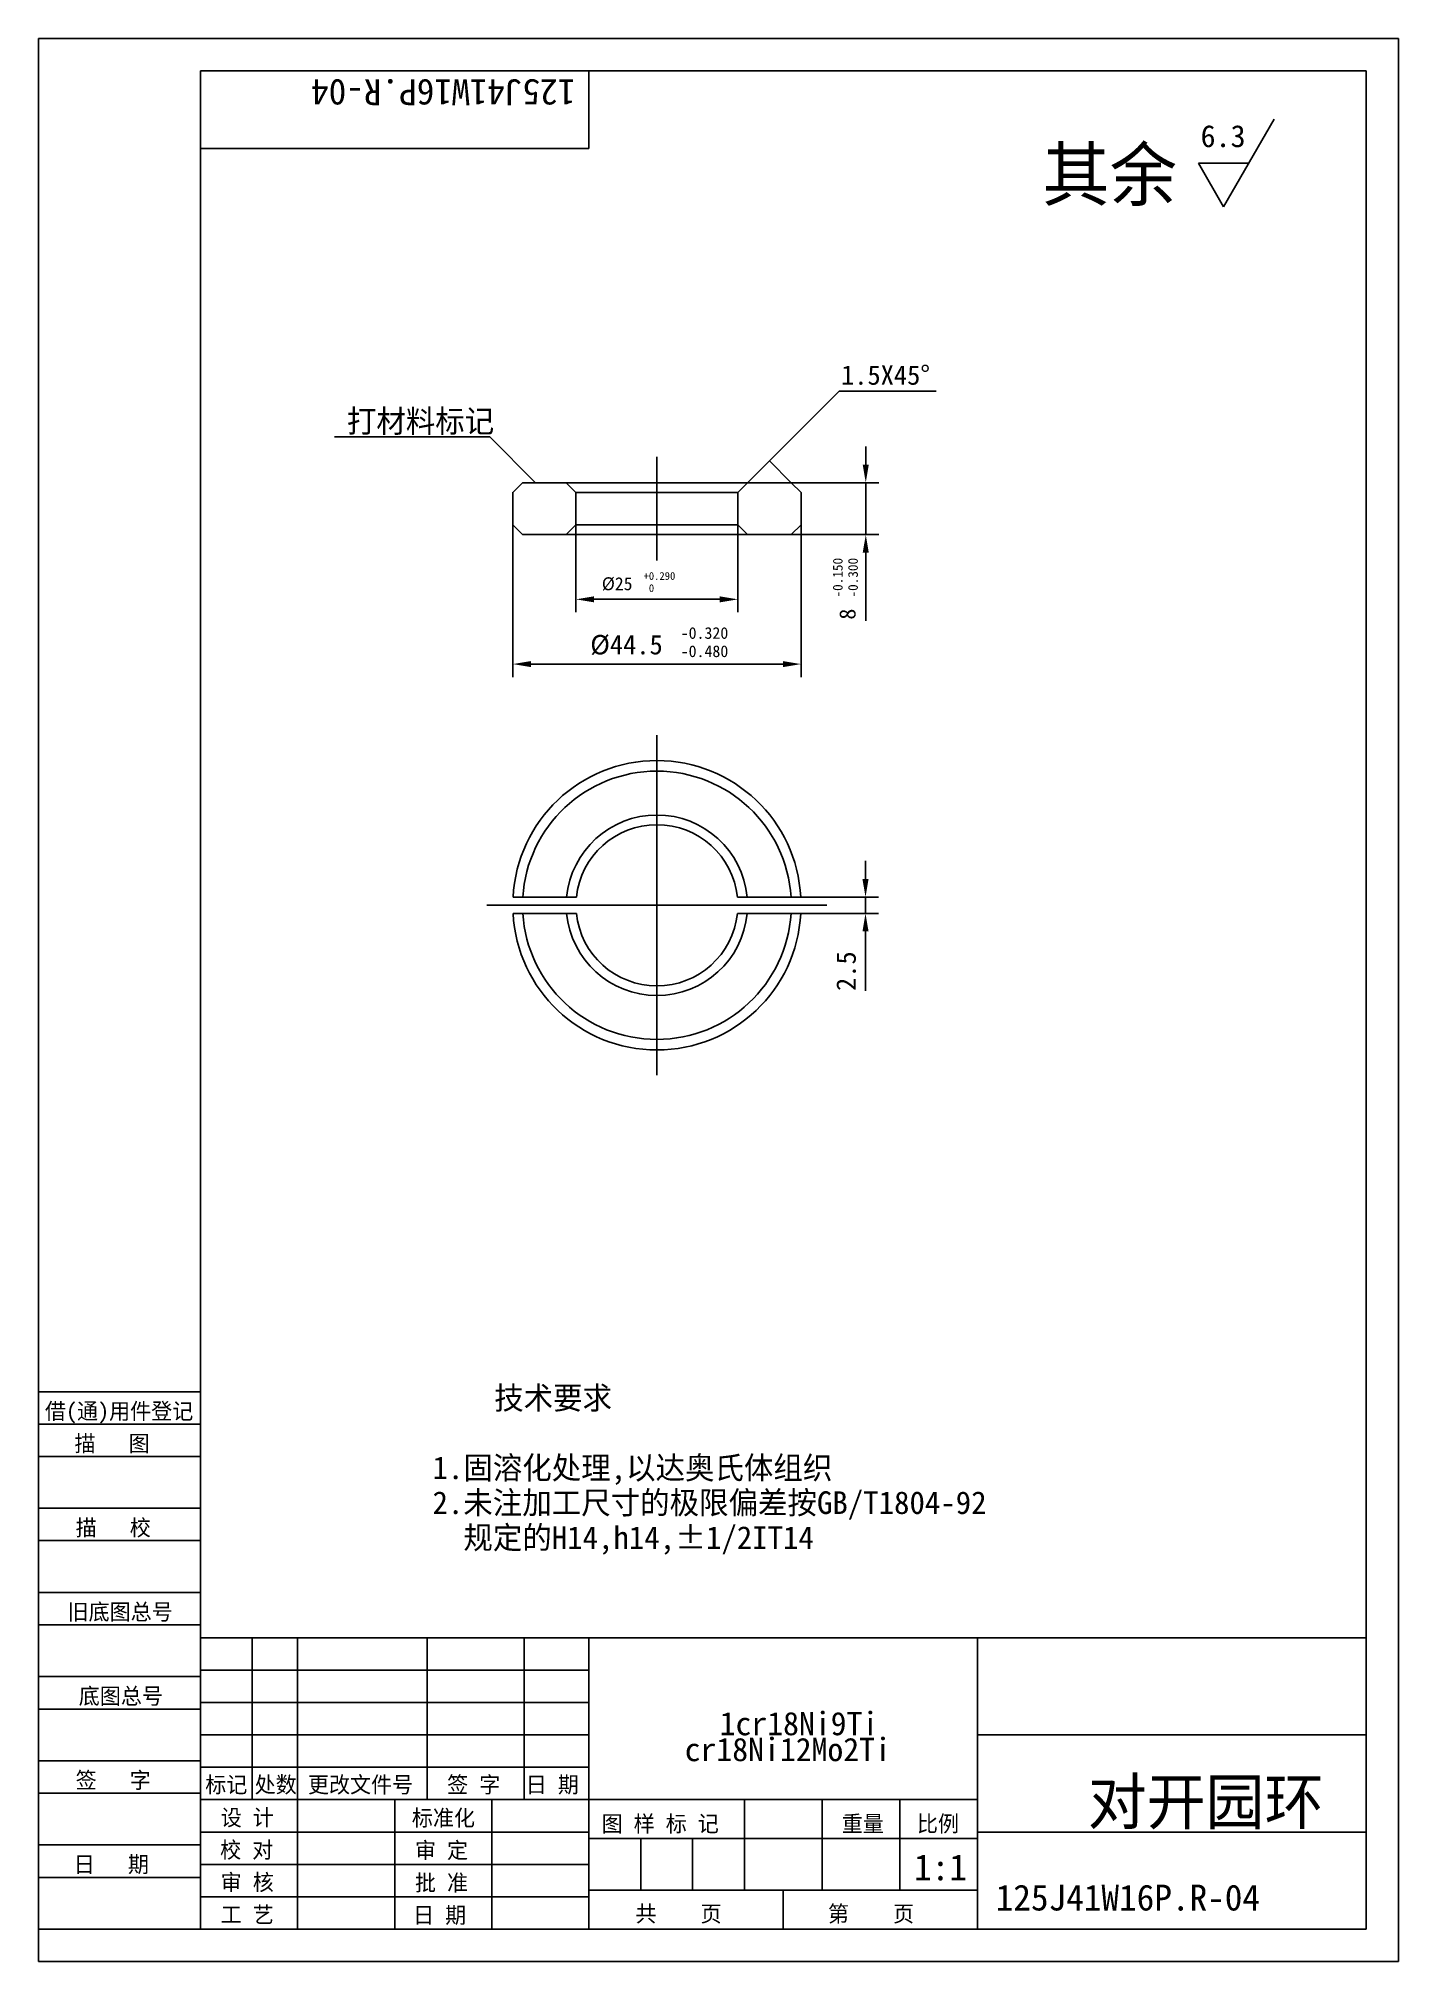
# Model space of a CAD drawing. Header units: metres. Extents: x 0 to 210, y 0 to 297.
import ezdxf

# ---------------------------------------------------------------- set-up
doc = ezdxf.new("R2010")
doc.units = ezdxf.units.M
for name, color, linetype in [('C', 6, 'Continuous'), ('D', 1, 'Continuous'), ('FL', 5, 'Continuous'), ('T', 7, 'Continuous'), ('TL', 4, 'Continuous')]:
    doc.layers.add(name, color=color, linetype=linetype)

# ---------------------------------------------------------------- blocks, each defined once
blk = doc.blocks.new('TUKUN4')
at = {"layer": 'FL'}
for p, q in [((0, 297), (0, 0)), ((210, 297), (0, 297)), ((210, 0), (210, 297)), ((0, 78), (25, 78)), ((0, 70), (25, 70)), ((0, 65), (25, 65)), ((0, 57), (25, 57)), ((0, 52), (25, 52)), ((33, 25), (33, 50)), ((40, 5), (40, 50)), ((60, 25), (60, 50)), ((75, 25), (75, 50)), ((25, 45), (85, 45)), ((0, 44), (25, 44)), ((0, 39), (25, 39)), ((25, 40), (85, 40)), ((25, 35), (85, 35)), ((0, 31), (25, 31)), ((25, 30), (85, 30)), ((0, 26), (25, 26)), ((70, 5), (70, 25)), ((0, 18), (25, 18)), ((25, 20), (85, 20)), ((25, 15), (85, 15)), ((0, 13), (25, 13)), ((25, 10), (85, 10)), ((0, 0), (210, 0))]:
    blk.add_line(p, q, dxfattribs=at)
at = {"layer": 'TL'}
for p, q in [((25, 5), (25, 292)), ((205, 292), (25, 292)), ((85, 292), (85, 280)), ((205, 5), (205, 292)), ((85, 280), (25, 280)), ((0, 88), (25, 88)), ((0, 83), (25, 83)), ((205, 50), (25, 50)), ((85, 5), (85, 50)), ((145, 5), (145, 50)), ((205, 35), (145, 35)), ((145, 25), (25, 25)), ((55, 5), (55, 25)), ((109, 11), (109, 25)), ((121, 11), (121, 25)), ((133, 11), (133, 25)), ((85, 19), (145, 19)), ((93, 11), (93, 19)), ((101, 11), (101, 19)), ((205, 20), (145, 20)), ((145, 11), (85, 11)), ((115, 5), (115, 11)), ((0, 5), (205, 5))]:
    blk.add_line(p, q, dxfattribs=at)
at = {"layer": 'T'}
for s, p in [('借(通)用件登记', (1, 83.76)), ('描   图', (5.56, 78.76)), ('描   校', (5.74, 65.76)), ('旧底图总号', (4.49, 52.76)), ('底图总号', (6.22, 39.76)), ('签   字', (5.74, 26.76)), ('标记', (25.75, 26.07)), ('处数', (33.38, 26.07)), ('更改文件号', (41.61, 26.07)), ('签 字', (63.1, 26.07)), ('日 期', (75.23, 26.07)), ('设 计', (28.14, 20.99)), ('标准化', (57.65, 20.93)), ('图 样 标 记', (86.95, 20.04)), ('重量', (124.03, 20.04)), ('比例', (135.64, 20.04)), ('校 对', (28.05, 15.99)), ('审 定', (58.13, 15.93)), ('日   期', (5.45, 13.76)), ('审 核', (28.14, 10.99)), ('批 准', (58.13, 10.93)), ('共    页', (92.18, 6.13)), ('第    页', (121.9, 6.13)), ('工 艺', (28.14, 5.99)), ('日 期', (57.84, 5.93))]:
    blk.add_text(s, height=2.5, dxfattribs=at).set_placement(p)

msp = doc.modelspace()

# ---------------------------------------------------------------- linework, layer by layer
at = {"layer": 'C'}
for points in [[(95.49, 216.38), (95.49, 232.38)], [(95.49, 189.38), (95.49, 136.88)], [(69.24, 163.13), (121.74, 163.13)]]:
    msp.add_lwpolyline(points, dxfattribs=at)
at = {"layer": 'D'}
for p, q in [((190.81, 284.52), (183, 271)), ((183, 271), (179.1, 277.76)), ((179.1, 277.76), (186.9, 277.76)), ((49.67, 235.45), (45.7, 235.45)), ((127.74, 231.18), (127.74, 233.98)), ((116.24, 228.38), (129.74, 228.38)), ((127.74, 220.38), (127.74, 228.38)), ((73.24, 221.88), (73.24, 198.38)), ((82.99, 221.88), (82.99, 208.38)), ((107.99, 221.88), (107.99, 208.38)), ((116.24, 220.38), (129.74, 220.38)), ((117.74, 221.88), (117.74, 198.38)), ((127.74, 217.58), (127.74, 214.78)), ((127.74, 214.78), (127.74, 207.05)), ((85.79, 210.38), (105.19, 210.38)), ((76.04, 200.38), (114.94, 200.38)), ((127.7, 167.18), (127.7, 169.98)), ((117.7, 164.38), (129.7, 164.38)), ((127.7, 164.38), (127.7, 161.88)), ((117.7, 161.88), (129.7, 161.88)), ((127.7, 159.08), (127.7, 156.28)), ((127.7, 156.28), (127.7, 149.9))]:
    msp.add_line(p, q, dxfattribs=at)
for points in [[(109.49, 228.38), (123.63, 242.52), (138.63, 242.52)], [(76.74, 228.38), (69.67, 235.45), (49.67, 235.45)], [(116.24, 228.38), (112.86, 231.75)]]:
    msp.add_lwpolyline(points, dxfattribs=at)
for points in [[(127.27, 231.18), (128.2, 231.18), (127.74, 228.38)], [(127.27, 217.58), (128.2, 217.58), (127.74, 220.38)], [(85.79, 210.84), (85.79, 209.91), (82.99, 210.38)], [(105.19, 210.84), (105.19, 209.91), (107.99, 210.38)], [(76.04, 200.84), (76.04, 199.91), (73.24, 200.38)], [(114.94, 200.84), (114.94, 199.91), (117.74, 200.38)], [(127.23, 167.18), (128.17, 167.18), (127.7, 164.38)], [(127.23, 159.08), (128.17, 159.08), (127.7, 161.88)]]:
    msp.add_solid(points, dxfattribs=at)
at = {"layer": 'TL'}
for points in [[(81.49, 220.38), (74.74, 220.38), (73.24, 221.88), (73.24, 226.88), (74.74, 228.38), (81.49, 228.38), (82.99, 226.88), (82.99, 221.88), (81.49, 220.38)], [(81.49, 228.38), (109.49, 228.38)], [(82.99, 226.88), (107.99, 226.88)], [(109.49, 228.38), (107.99, 226.88), (107.99, 221.88), (109.49, 220.38), (116.24, 220.38), (117.74, 221.88), (117.74, 226.88), (116.24, 228.38), (109.49, 228.38)], [(81.49, 220.38), (109.49, 220.38)], [(82.99, 221.88), (107.99, 221.88)], [(83.05, 164.38), (73.28, 164.38)], [(107.93, 164.38), (117.7, 164.38)], [(83.05, 161.88), (73.28, 161.88)], [(107.93, 161.88), (117.7, 161.88)]]:
    msp.add_lwpolyline(points, dxfattribs=at)
for points in [[(117.7, 164.38, 0.95), (73.28, 164.38, 0.95)], [(116.2, 164.38, 0.94), (74.78, 164.38, 0.94)], [(109.43, 164.38, 0.91), (81.55, 164.38, 0.91)], [(107.93, 164.38, 0.9), (83.05, 164.38, 0.9)], [(73.28, 161.88, 0.95), (117.7, 161.88, 0.95)], [(74.78, 161.88, 0.94), (116.2, 161.88, 0.94)], [(81.55, 161.88, 0.91), (109.43, 161.88, 0.91)], [(83.05, 161.88, 0.9), (107.93, 161.88, 0.9)]]:
    msp.add_lwpolyline(points, format="xyb", dxfattribs=at)

# ---------------------------------------------------------------- block references
at = {"layer": 'D'}
msp.add_blockref('TUKUN4', (0, 0), dxfattribs=at)

# ---------------------------------------------------------------- texts
for s, height, rotation, p in [('125J41W16P.R-04', 4, 180, (82.9, 290.69)), ('-0.150', 1.5, 90, (124.16, 210.66)), ('-0.300', 1.5, 90, (126.51, 210.66)), ('8', 2.5, 90, (126.16, 207.24)), ('2.5', 3, 90, (126.2, 149.9))]:
    msp.add_text(s, height=height, rotation=rotation, dxfattribs=at).set_placement(p)
for s, height, p in [('6.3', 3.4, (179.44, 280.22)), ('其余', 8, (155, 272)), ('1.5X45%%D', 3, (123.92, 243.52)), ('打材料标记', 3.5, (47.62, 236.15)), ('%%C25', 2, (86.98, 211.79)), ('+0.290', 1.2, (93.43, 213.39)), (' 0', 1.2, (93.43, 211.51)), ('%%C44.5', 3, (85.2, 201.88)), ('-0.320', 1.8, (99.16, 204.28)), ('-0.480', 1.8, (99.16, 201.46)), ('    技术要求', 3.5, (60.84, 85.29)), ('1.固溶化处理,以达奥氏体组织', 3.5, (60.84, 74.51)), ('2.未注加工尺寸的极限偏差按GB/T1804-92          ', 3.5, (60.84, 69.12)), ('  规定的H14,h14,%%P1/2IT14', 3.5, (60.84, 63.73)), ('1cr18Ni9Ti', 3.6, (105.18, 34.95)), ('cr18Ni12Mo2Ti', 3.6, (99.78, 30.95)), ('对开园环', 7, (162.01, 21.2)), ('1:1', 4, (135.19, 12.56)), ('125J41W16P.R-04', 4, (147.8, 7.88))]:
    msp.add_text(s, height=height, dxfattribs=at).set_placement(p)

doc.saveas('drawing.dxf')
